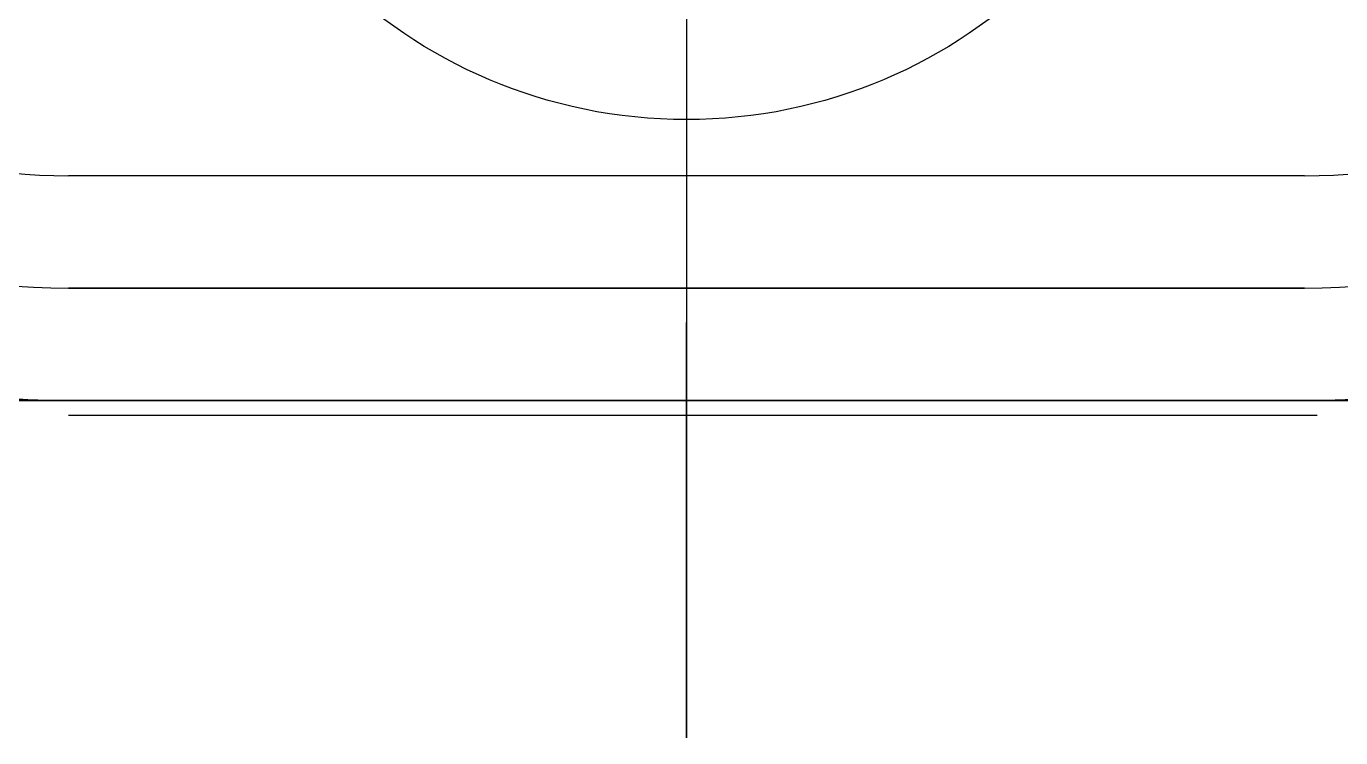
# Model space of a CAD drawing. Header units: centimetres. Extents: x -6 to 6.2, y -3.7 to 3.7.
# Drawn here: x -0.587 to 0.582, y -1 to -0.367 of the extents above; entities that cross this region are included whole.
import ezdxf

# ---------------------------------------------------------------- set-up
doc = ezdxf.new("R2010")
doc.units = ezdxf.units.CM
doc.header["$MEASUREMENT"] = 0
for name, color, linetype in [('MT01_play_marcador v21_Sketch1', 7, 'Continuous'), ('MT01_play_marcador v21_Sketch10', 7, 'Continuous'), ('MT01_play_marcador v21_Sketch11', 7, 'Continuous'), ('MT01_play_marcador v21_Sketch12', 7, 'Continuous'), ('MT01_play_marcador v21_Sketch2', 7, 'Continuous'), ('MT01_play_marcador v21_Sketch20', 7, 'Continuous'), ('MT01_play_marcador v21_Sketch22', 7, 'Continuous'), ('MT01_play_marcador v21_Sketch23', 7, 'Continuous'), ('MT01_play_marcador v21_Sketch27', 7, 'Continuous'), ('MT01_play_marcador v21_Sketch31', 7, 'Continuous'), ('MT01_play_marcador v21_Sketch32', 7, 'Continuous'), ('MT01_play_marcador v21_Sketch33', 7, 'Continuous'), ('MT01_play_marcador v21_Sketch4', 7, 'Continuous'), ('MT01_play_marcador v21_Sketch5', 7, 'Continuous')]:
    doc.layers.add(name, color=color, linetype=linetype)

msp = doc.modelspace()

# ---------------------------------------------------------------- linework, layer by layer
at = {"layer": 'MT01_play_marcador v21_Sketch1'}
for p, q in [((0.55, -0.5), (-0.55, -0.5)), ((0.55, -0.6), (-0.55, -0.6)), ((0.55, -0.7), (-0.55, -0.7))]:
    msp.add_line(p, q, dxfattribs=at)
for centre, radius, start, end in [((-0.55, 0), 0.7, 90, 270), ((0.55, 0), 0.7, 270, 90), ((-0.55, 0), 0.6, 90, 270), ((0.55, 0), 0.6, 270, 90), ((-0.55, 0), 0.5, 90, 270), ((0.55, 0), 0.5, 270, 90)]:
    msp.add_arc(centre, radius, start, end, dxfattribs=at)
at = {"layer": 'MT01_play_marcador v21_Sketch10'}
msp.add_line((0.55, -0.7, 6.5), (-0.55, -0.7, 6.5), dxfattribs=at)
for centre, start, end in [((-0.55, 0, 6.5), 90, 270), ((0.55, 0, 6.5), 270, 90)]:
    msp.add_arc(centre, 0.7, start, end, dxfattribs=at)
at = {"layer": 'MT01_play_marcador v21_Sketch11'}
for p, q in [((0.55, -0.7, 10.5), (-0.55, -0.7, 10.5)), ((-0.55, -0.7, 6.5), (0.55, -0.7, 6.5)), ((-0.55, -0.7, 10.5), (-0.55, -0.7, 6.5)), ((0.55, -0.7, 6.5), (0.55, -0.7, 10.5))]:
    msp.add_line(p, q, dxfattribs=at)
msp.add_point((0, -0.7), dxfattribs=at)
at = {"layer": 'MT01_play_marcador v21_Sketch12'}
msp.add_open_spline([(0, 0.7, 10.09), (0, 0.6731, 10.1187), (0, 0.619, 10.1738), (0, 0.537, 10.2494), (0, 0.426, 10.3358), (0, 0.2844, 10.4184), (0, 0.1396, 10.4733), (0, -0.0087, 10.4984), (0, -0.1605, 10.4925), (0, -0.3158, 10.4571), (0, -0.4742, 10.3944), (0, -0.6032, 10.3243), (0, -0.7011, 10.2612), (0, -0.7669, 10.2145), (0, -0.8, 10.19)], degree=5, dxfattribs=at)
at = {"layer": 'MT01_play_marcador v21_Sketch2'}
msp.add_line((0.55, -0.6, 6.5), (-0.55, -0.6, 6.5), dxfattribs=at)
for centre, start, end in [((-0.55, 0, 6.5), 90, 270), ((0.55, 0, 6.5), 270, 90)]:
    msp.add_arc(centre, 0.6, start, end, dxfattribs=at)
at = {"layer": 'MT01_play_marcador v21_Sketch20', "extrusion": (0, -1, 0)}
msp.add_arc((0, 4.775, 0.7), 5.725, 200.1893, 185, dxfattribs=at)
at = {"layer": 'MT01_play_marcador v21_Sketch20'}
msp.add_point((0, -0.7), dxfattribs=at)
at = {"layer": 'MT01_play_marcador v21_Sketch22'}
msp.add_point((0, -0.7), dxfattribs=at)
at = {"layer": 'MT01_play_marcador v21_Sketch23'}
msp.add_line((-0.55, -0.6, 9.4), (0.55, -0.6, 9.4), dxfattribs=at)
for centre, start, end in [((-0.55, 0, 9.4), 90, 270), ((0.55, 0, 9.4), 270, 90)]:
    msp.add_arc(centre, 0.6, start, end, dxfattribs=at)
at = {"layer": 'MT01_play_marcador v21_Sketch27'}
msp.add_line((-0.55, -0.6, 1.1), (0.55, -0.6, 1.1), dxfattribs=at)
for centre, start, end in [((-0.55, 0, 1.1), 90, 270), ((0.55, 0, 1.1), 270, 90)]:
    msp.add_arc(centre, 0.6, start, end, dxfattribs=at)
at = {"layer": 'MT01_play_marcador v21_Sketch31'}
msp.add_circle((0, 0, 7.5), 0.45, dxfattribs=at)
at = {"layer": 'MT01_play_marcador v21_Sketch32'}
msp.add_line((0, -0.8295, 6.839), (0, -0.6305, 6.101), dxfattribs=at)
at = {"layer": 'MT01_play_marcador v21_Sketch32', "extrusion": (1, 0, 0)}
for centre, radius, start, end in [((-0.6817, 6.483), 0.05, 195.0971, 15.0971), ((-0.5847, 10.1011), 0.195, 123.3073, 166.3961)]:
    msp.add_arc(centre, radius, start, end, dxfattribs=at)
at = {"layer": 'MT01_play_marcador v21_Sketch32'}
for points, degree, knots in [([(0, -0.6315, 10.3037), (0, -0.82, 9.5875), (0, -0.9198, 8.8784), (0, -0.8966, 8.1771), (0, -0.878, 7.6145), (0, -0.784, 7.0542), (0, -0.6335, 6.496)], 3, [0.0145186, 0.0145186, 0.0145186, 0.0145186, 0.5613183, 0.5613183, 0.5613183, 1, 1, 1, 1]), ([(0, -0.6917, 10.2641), (0, -0.6896, 10.2655), (0, -0.6825, 10.2701), (0, -0.6705, 10.278), (0, -0.6584, 10.286), (0, -0.6464, 10.2939), (0, -0.6365, 10.3004), (0, -0.6315, 10.3037)], 5, [0.5149184, 0.5149184, 0.5149184, 0.5149184, 0.5149184, 0.5149184, 0.6, 0.8, 1, 1, 1, 1, 1, 1])]:
    msp.add_open_spline(points, degree=degree, knots=knots, dxfattribs=at)
msp.add_open_spline([(0, -0.7742, 10.147), (0, -0.7916, 10.075), (0, -0.825, 9.9314), (0, -0.8704, 9.7173), (0, -0.9217, 9.4339), (0, -0.969, 9.0798), (0, -0.9975, 8.7223), (0, -1.0052, 8.3581), (0, -0.9912, 7.9861), (0, -0.9559, 7.6078), (0, -0.9007, 7.2265), (0, -0.8414, 6.9219), (0, -0.7888, 6.6951), (0, -0.7502, 6.5449), (0, -0.73, 6.47)], degree=5, dxfattribs=at)
at = {"layer": 'MT01_play_marcador v21_Sketch33'}
for p, q in [((-0.55, -0.713, 10.3585), (-0.55, -0.713, 6.4617)), ((-0.55, -0.713, 6.4617), (0.561, -0.713, 6.4617)), ((0.561, -0.713, 6.4617), (0.561, -0.713, 10.3585))]:
    msp.add_line(p, q, dxfattribs=at)
for points in [[(-0.55, -0.713, 10.3585), (-0.3654, -0.713, 10.3772), (-0.18, -0.713, 10.3865), (0.0055, -0.713, 10.3865)], [(0.0055, -0.713, 10.3865), (0.191, -0.713, 10.3865), (0.3764, -0.713, 10.3772), (0.561, -0.713, 10.3585)]]:
    msp.add_open_spline(points, degree=3, dxfattribs=at)
msp.add_point((0, -0.713), dxfattribs=at)
at = {"layer": 'MT01_play_marcador v21_Sketch4'}
msp.add_line((0.55, -0.5, 1), (-0.55, -0.5, 1), dxfattribs=at)
for centre, start, end in [((-0.55, 0, 1), 90, 270), ((0.55, 0, 1), 270, 90)]:
    msp.add_arc(centre, 0.5, start, end, dxfattribs=at)
at = {"layer": 'MT01_play_marcador v21_Sketch5'}
msp.add_line((0.55, -0.6, 1), (-0.55, -0.6, 1), dxfattribs=at)
for centre, start, end in [((-0.55, 0, 1), 90, 270), ((0.55, 0, 1), 270, 90)]:
    msp.add_arc(centre, 0.6, start, end, dxfattribs=at)

doc.saveas('drawing.dxf')
